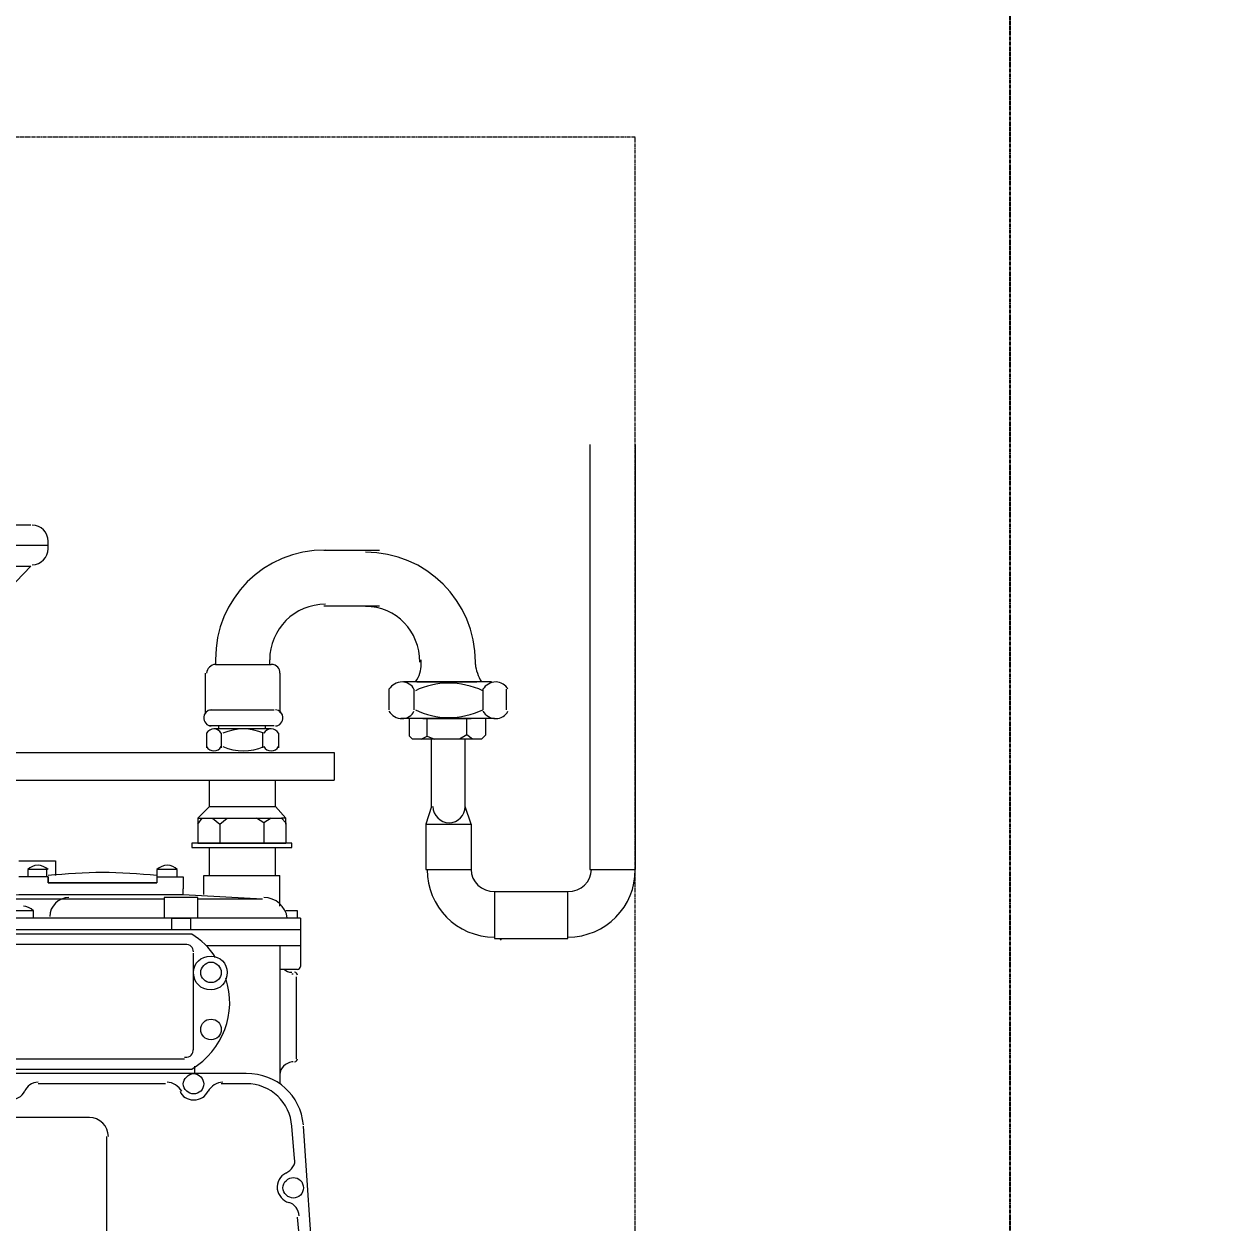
# Model space of a CAD drawing. Header units: millimetres. Extents: x -9013 to 516, y -36629 to 6082.
# Drawn here: x -944.8 to -623.2, y -16570.5 to -16250.8 of the extents above; entities that cross this region are included whole.
import ezdxf

# ---------------------------------------------------------------- set-up
doc = ezdxf.new("R2010")
doc.units = ezdxf.units.MM
doc.header["$LTSCALE"] = 0.05
doc.linetypes.add('CENTER', pattern=[50.8, 31.75, -6.35, 6.35, -6.35])
doc.linetypes.add('CENTER2', pattern=[28.575, 19.05, -3.175, 3.175, -3.175])
doc.layers.get('0').update_dxf_attribs({"lineweight": 18})
doc.layers.get('Defpoints').update_dxf_attribs({"color": 140, "lineweight": 18})
doc.layers.add('1', color=7, linetype='Continuous')
doc.layers.add('HWAT___5CS', color=3, linetype='CENTER2')
doc.layers.add('G-Anno-Std-Cntr', color=1, linetype='CENTER2', lineweight=18)
doc.styles.add('trebuchet_MS', font='trebuc.ttf')
doc.dimstyles.new('MGP', dxfattribs={"dimtxt": 2.5, "dimasz": 2.5, "dimexe": 1.25, "dimexo": 0.625, "dimtad": 1, "dimdec": 0, "dimtxsty": 'trebuchet_MS', "dimcen": 2.5, "dimclrt": 7, "dimadec": 0, "dimazin": 0, "dimtfac": 1, "dimtdec": 0, "dimtmove": 0, "dimatfit": 3, "dimfxl": 1.148294, "dimfxlon": 1, "dimarcsym": 2})

# ---------------------------------------------------------------- blocks, each defined once
blk = doc.blocks.new('*D855')
at = {"color": 0, "lineweight": -2, "transparency": 16777216}
for p, q in [((-579.34, -16280.88), (-451.51, -16280.88)), ((-464.51, -16705.88), (-464.51, -16305.88)), ((-579.34, -16730.88), (-451.51, -16730.88))]:
    blk.add_line(p, q, dxfattribs=at)
at = {"color": 0, "transparency": 16777216}
for points in [[(-468.67, -16305.88), (-460.34, -16305.88), (-464.51, -16280.88)], [(-468.67, -16705.88), (-460.34, -16705.88), (-464.51, -16730.88)]]:
    blk.add_solid(points, dxfattribs=at)
at = {"layer": 'Defpoints', "color": 0, "transparency": 16777216}
for p in [(-737.13, -16280.88), (-464.51, -16280.88), (-737.13, -16730.88)]:
    blk.add_point(p, dxfattribs=at)
at = {"color": 7, "transparency": 16777216, "insert": (-483.23, -16505.88), "char_height": 25, "attachment_point": 5, "rotation": 90, "style": 'trebuchet_MS'}
blk.add_mtext('450', dxfattribs=at)
blk = doc.blocks.new('*D856')
at = {"color": 0, "lineweight": -2, "transparency": 16777216}
for p, q in [((-579.34, -16180.88), (-451.51, -16180.88)), ((-464.51, -16255.88), (-464.51, -16205.88)), ((-579.34, -16280.88), (-451.51, -16280.88))]:
    blk.add_line(p, q, dxfattribs=at)
at = {"color": 0, "transparency": 16777216}
for points in [[(-468.67, -16205.88), (-460.34, -16205.88), (-464.51, -16180.88)], [(-468.67, -16255.88), (-460.34, -16255.88), (-464.51, -16280.88)]]:
    blk.add_solid(points, dxfattribs=at)
at = {"layer": 'Defpoints', "color": 0, "transparency": 16777216}
for p in [(-831.8, -16180.88), (-464.51, -16180.88), (-737.13, -16280.88)]:
    blk.add_point(p, dxfattribs=at)
at = {"color": 7, "transparency": 16777216, "insert": (-483.23, -16230.88), "char_height": 25, "attachment_point": 5, "rotation": 90, "style": 'trebuchet_MS'}
blk.add_mtext('100', dxfattribs=at)
blk = doc.blocks.new('*D858')
at = {"color": 0, "lineweight": -2, "transparency": 16777216}
for p, q in [((-427.82, -15080.88), (-299.99, -15080.88)), ((-312.99, -15105.88), (-312.99, -17405.88)), ((-427.82, -17430.88), (-299.99, -17430.88))]:
    blk.add_line(p, q, dxfattribs=at)
at = {"color": 0, "transparency": 16777216}
for points in [[(-317.16, -15105.88), (-308.83, -15105.88), (-312.99, -15080.88)], [(-317.16, -17405.88), (-308.83, -17405.88), (-312.99, -17430.88)]]:
    blk.add_solid(points, dxfattribs=at)
at = {"layer": 'Defpoints', "color": 0, "transparency": 16777216}
for p in [(-933.97, -15080.88), (-680.67, -17430.88), (-312.99, -17430.88)]:
    blk.add_point(p, dxfattribs=at)
at = {"color": 7, "transparency": 16777216, "insert": (-331.71, -16255.88), "char_height": 25, "attachment_point": 5, "rotation": 90, "style": 'trebuchet_MS'}
blk.add_mtext('2350', dxfattribs=at)
blk = doc.blocks.new('gas meter 1')
at = {"layer": '1', "color": 42, "lineweight": 9}
for points in [[(-6242.32, 3115), (-6242.32, 3001.6)], [(-6230.2, 3115), (-6230.2, 3001.6)], [(-6284.55, 3018.42), (-6286.11, 3013.72), (-6273.99, 3013.72), (-6275.56, 3018.42)], [(-6286.11, 3013.72), (-6286.11, 3001.6)], [(-6273.99, 3013.72), (-6273.99, 3001.6)], [(-6267.74, 2995.74), (-6248.19, 2995.74)], [(-6267.74, 2983.22), (-6248.19, 2983.22)]]:
    blk.add_lwpolyline(points, dxfattribs=at)
at = {"layer": '1', "color": 0, "lineweight": 5}
for points in [[(-6391.44, 3093.49), (-6428.59, 3093.49)], [(-6386.75, 3088.02), (-6428.98, 3088.02)], [(-6386.75, 3086.84), (-6386.75, 3089.19)], [(-6313.24, 3086.84), (-6298.38, 3086.84)], [(-6423.5, 3082.54), (-6391.44, 3082.54)], [(-6399.26, 3074.33), (-6391.44, 3082.54)], [(-6313.24, 3071.98), (-6298.38, 3071.98)], [(-6342.17, 3057.52), (-6342.17, 3056.34), (-6327.31, 3056.34)], [(-6327.71, 3056.34), (-6327.71, 3057.52)], [(-6287.29, 3056.34), (-6287.29, 3057.52)], [(-6272.82, 3056.34), (-6272.82, 3057.52)], [(-6344.91, 3054), (-6344.91, 3043.44)], [(-6324.97, 3054), (-6324.97, 3043.44)], [(-6268.52, 3051.65), (-6291.98, 3051.65)], [(-6288.46, 3051.65), (-6272.43, 3051.65)], [(-6295.89, 3049.7), (-6295.89, 3044.22)], [(-6289.24, 3049.7), (-6289.24, 3044.22)], [(-6270.86, 3049.7), (-6270.86, 3044.22)], [(-6264.61, 3049.7), (-6264.61, 3044.22)], [(-6343.74, 3044.22), (-6326.53, 3044.22)], [(-6267.74, 3041.88), (-6292.76, 3041.88)], [(-6268.52, 3041.88), (-6291.98, 3041.88)], [(-6270.08, 3041.88), (-6290.41, 3041.88)], [(-6290.41, 3037.18), (-6290.41, 3041.88)], [(-6286.9, 3041.88), (-6273.99, 3041.88)], [(-6285.72, 3037.18), (-6285.72, 3041.88)], [(-6275.17, 3037.58), (-6275.17, 3041.88)], [(-6270.08, 3037.58), (-6270.08, 3041.88)], [(-6326.53, 3039.92), (-6343.74, 3039.92)], [(-6327.31, 3039.14), (-6342.56, 3039.14)], [(-6328.88, 3039.92), (-6341.39, 3039.92)], [(-6341.39, 3039.92), (-6341.39, 3039.14)], [(-6328.88, 3039.92), (-6328.88, 3039.14)], [(-6344.52, 3037.97), (-6344.52, 3034.06)], [(-6340.61, 3037.97), (-6340.61, 3034.06)], [(-6329.66, 3037.97), (-6329.66, 3034.06)], [(-6325.36, 3037.97), (-6325.36, 3034.06)], [(-6271.25, 3036.4), (-6289.63, 3036.4), (-6290.41, 3037.18)], [(-6287.29, 3036.4), (-6285.72, 3037.18)], [(-6285.72, 3037.18), (-6283.77, 3036.4)], [(-6284.55, 3018.42), (-6284.55, 3036.4)], [(-6275.17, 3037.58), (-6277.12, 3036.4)], [(-6275.56, 3018.42), (-6275.56, 3036.4)], [(-6273.6, 3036.4), (-6275.17, 3037.58)], [(-6270.08, 3037.58), (-6271.25, 3036.4)], [(-6476.68, 3032.88), (-6476.68, 3025.45), (-6310.5, 3025.45)], [(-6476.68, 3032.88), (-6310.5, 3032.88)], [(-6310.5, 3032.88), (-6310.5, 3025.45)], [(-6343.74, 3025.45), (-6326.14, 3025.45)], [(-6343.74, 3018.42), (-6343.74, 3025.45)], [(-6326.14, 3018.42), (-6326.14, 3025.45)], [(-6343.74, 3018.42), (-6346.86, 3015.29), (-6345.69, 3015.29)], [(-6343.74, 3018.42), (-6326.14, 3018.42)], [(-6326.14, 3018.42), (-6323.4, 3015.29), (-6324.58, 3015.29)], [(-6346.86, 3015.29), (-6346.86, 3013.72), (-6345.69, 3015.29)], [(-6346.86, 3013.72), (-6346.86, 3008.64)], [(-6345.69, 3015.29), (-6324.58, 3015.29)], [(-6342.95, 3015.29), (-6341, 3013.72)], [(-6341, 3013.72), (-6339.04, 3015.29)], [(-6341, 3013.72), (-6341, 3008.64)], [(-6329.27, 3014.11), (-6331.22, 3015.29)], [(-6327.31, 3015.29), (-6329.27, 3014.11)], [(-6329.27, 3014.11), (-6329.27, 3008.64)], [(-6324.58, 3015.29), (-6323.4, 3014.11)], [(-6323.4, 3013.72), (-6323.4, 3015.29)], [(-6323.4, 3014.11), (-6323.4, 3008.64)], [(-6321.84, 3008.64), (-6348.43, 3008.64)], [(-6348.43, 3008.64), (-6348.43, 3007.47)], [(-6348.43, 3007.47), (-6321.84, 3007.47)], [(-6346.86, 3008.64), (-6323.4, 3008.64)], [(-6343.74, 3000.04), (-6343.74, 3007.47)], [(-6326.14, 3000.04), (-6326.14, 3007.47)], [(-6321.84, 3007.47), (-6321.84, 3008.64)], [(-6394.57, 3003.95), (-6384.79, 3003.95), (-6384.79, 3000.04)], [(-6392.22, 3001.6), (-6392.22, 2999.65)], [(-6387.14, 3001.6), (-6389.88, 3001.6), (-6392.22, 3001.6)], [(-6387.14, 2999.65), (-6387.14, 3001.6)], [(-6357.81, 3001.6), (-6357.81, 2999.65)], [(-6352.34, 3001.6), (-6355.08, 3001.6), (-6357.81, 3001.6)], [(-6352.34, 2999.65), (-6352.34, 3001.6)], [(-6345.3, 2994.96), (-6345.3, 3000.04), (-6324.97, 3000.04)], [(-6324.97, 2991.83), (-6324.97, 3000.04)], [(-6286.11, 3001.6), (-6273.99, 3001.6)], [(-6242.32, 3001.6), (-6230.2, 3001.6)], [(-6357.81, 2999.65), (-6357.81, 2998.08), (-6386.75, 2998.08), (-6386.75, 2999.65), (-6394.57, 2999.65)], [(-6386.75, 2999.65), (-6386.75, 2998.08)], [(-6386.75, 2998.08), (-6357.81, 2998.08)], [(-6357.81, 2999.65), (-6350.77, 2999.65), (-6350.77, 2996.52)], [(-6415.68, 2993.78), (-6394.57, 2994.96), (-6350.77, 2994.96), (-6329.66, 2993.78)], [(-6405.91, 2993.78), (-6355.86, 2993.78)], [(-6381.27, 2993.78), (-6363.68, 2993.78)], [(-6346.86, 2988.7), (-6346.86, 2994.17), (-6355.86, 2994.17), (-6355.86, 2988.7)], [(-6350.77, 2994.96), (-6350.77, 2996.52)], [(-6346.86, 2993.78), (-6339.04, 2993.78), (-6329.66, 2993.78)], [(-6267.74, 2995.74), (-6267.74, 2983.22)], [(-6248.19, 2983.22), (-6248.19, 2995.74)], [(-6390.66, 2990.65), (-6393.79, 2990.65), (-6396.13, 2990.65)], [(-6390.66, 2988.7), (-6390.66, 2990.65)], [(-6322.62, 2990.65), (-6323.4, 2990.65)], [(-6320.28, 2990.65), (-6322.62, 2990.65)], [(-6320.28, 2988.7), (-6320.28, 2990.65)], [(-6319.49, 2988.7), (-6425.46, 2988.7)], [(-6353.9, 2988.7), (-6353.9, 2985.57)], [(-6353.9, 2988.7), (-6348.82, 2988.7)], [(-6348.82, 2988.7), (-6348.82, 2985.57)], [(-6319.49, 2988.7), (-6319.49, 2975.8)], [(-6319.49, 2985.57), (-6425.46, 2985.57)], [(-6348.43, 2984.4), (-6403.56, 2984.4)], [(-6350.38, 2981.66), (-6401.61, 2981.66)], [(-6319.49, 2981.27), (-6344.52, 2981.27)], [(-6324.97, 2981.27), (-6324.97, 2944.51)], [(-6266.17, 2982.83), (-6265.78, 2983.22)], [(-6348.04, 2953.51), (-6348.04, 2979.31)], [(-6320.28, 2975.01), (-6324.97, 2975.01)], [(-6321.84, 2973.84), (-6321.45, 2973.84)], [(-6320.67, 2973.06), (-6320.67, 2951.16)], [(-6401.61, 2951.16), (-6350.38, 2951.16)], [(-6347.65, 2947.25), (-6347.65, 2948.43), (-6347.65, 2949.21)], [(-6321.45, 2950.38), (-6321.84, 2950.38)], [(-6333.96, 2947.25), (-6410.99, 2947.25)], [(-6403.56, 2948.43), (-6348.43, 2948.43)], [(-6355.47, 2944.51), (-6389.48, 2944.51)], [(-6333.96, 2944.51), (-6340.61, 2944.51)], [(-6375.8, 2935.52), (-6407.86, 2935.52)], [(-6321.06, 2924.57), (-6321.84, 2933.18)], [(-6315.97, 2892.51), (-6318.71, 2933.18)], [(-6371.11, 2897.2), (-6371.11, 2930.44)], [(-6317.93, 2875.31), (-6318.71, 2892.12), (-6320.28, 2908.93)]]:
    blk.add_lwpolyline(points, dxfattribs=at)
for points in [[(-6386.75, 3089.19), (-6386.75, 3091.53), (-6388.7, 3093.49), (-6391.05, 3093.49)], [(-6391.05, 3082.93), (-6388.7, 3082.93), (-6386.75, 3084.89), (-6386.75, 3087.23)], [(-6312.85, 3086.84), (-6329.27, 3086.84), (-6342.17, 3073.94), (-6342.17, 3057.52)], [(-6272.82, 3056.93), (-6272.82, 3073.35), (-6286.11, 3086.26), (-6302.14, 3086.26)], [(-6312.85, 3072.38), (-6321.06, 3072.38), (-6327.71, 3065.73), (-6327.71, 3057.52)], [(-6287.68, 3056.93), (-6287.68, 3065.14), (-6293.93, 3071.79), (-6302.14, 3071.79)], [(-6342.17, 3056.34), (-6343.35, 3056.34), (-6344.52, 3055.17), (-6344.52, 3054)], [(-6324.97, 3054), (-6324.97, 3055.17), (-6325.75, 3056.34), (-6327.31, 3056.34)], [(-6288.85, 3051.65), (-6287.68, 3053.22), (-6287.29, 3054.78), (-6287.29, 3056.34)], [(-6272.82, 3056.34), (-6272.82, 3054.78), (-6272.04, 3053.22), (-6271.25, 3051.65)], [(-6270.86, 3049.31), (-6276.73, 3052.04), (-6283.38, 3052.04), (-6288.85, 3049.31)], [(-6288.85, 3044.22), (-6283.38, 3041.49), (-6276.73, 3041.49), (-6270.86, 3044.22)], [(-6329.27, 3037.97), (-6332.79, 3039.53), (-6336.7, 3039.53), (-6340.22, 3037.97)], [(-6340.22, 3034.45), (-6336.7, 3032.88), (-6332.79, 3032.88), (-6329.27, 3034.45)], [(-6389.48, 3002.78), (-6390.66, 3002.78), (-6391.44, 3002.38), (-6392.22, 3001.6)], [(-6386.75, 3001.6), (-6387.53, 3002.38), (-6388.7, 3002.78), (-6389.48, 3002.78)], [(-6372.28, 3000.82), (-6376.97, 3000.82), (-6382.06, 3000.43), (-6386.75, 3000.04)], [(-6357.81, 3000.04), (-6362.5, 3000.43), (-6367.59, 3000.82), (-6372.28, 3000.82)], [(-6355.08, 3002.78), (-6355.86, 3002.78), (-6357.03, 3002.38), (-6357.81, 3001.6)], [(-6352.34, 3001.6), (-6353.12, 3002.38), (-6353.9, 3002.78), (-6355.08, 3002.78)], [(-6381.27, 2994.17), (-6384.01, 2994.17), (-6386.36, 2991.83), (-6386.36, 2989.09)], [(-6323.01, 2988.7), (-6323.4, 2991.83), (-6326.14, 2994.17), (-6329.27, 2994.17)], [(-6390.66, 2990.65), (-6391.44, 2991.44), (-6392.61, 2991.83), (-6393.39, 2991.83)], [(-6342.17, 2978.14), (-6343.74, 2980.88), (-6346.08, 2982.83), (-6348.43, 2984.4)], [(-6348.04, 2979.71), (-6348.04, 2980.88), (-6348.82, 2981.66), (-6350.38, 2981.66)], [(-6323.79, 2975.01), (-6323.4, 2974.62), (-6322.62, 2974.23), (-6321.84, 2974.23)], [(-6320.28, 2975.01), (-6319.88, 2975.01), (-6319.49, 2975.4), (-6319.49, 2975.8)], [(-6348.43, 2948.43), (-6340.22, 2953.51), (-6336.31, 2963.28), (-6339.44, 2972.67)], [(-6320.28, 2973.45), (-6320.28, 2973.84), (-6320.67, 2974.23), (-6321.06, 2974.23)], [(-6350.38, 2951.55), (-6348.82, 2951.55), (-6348.04, 2952.34), (-6348.04, 2953.9)], [(-6321.84, 2950.38), (-6323.4, 2949.99), (-6324.97, 2948.82), (-6324.97, 2946.86)], [(-6321.06, 2950.38), (-6320.67, 2950.38), (-6320.28, 2950.77), (-6320.28, 2951.16)], [(-6318.71, 2933.57), (-6319.49, 2941.39), (-6325.75, 2947.25), (-6333.96, 2947.25)], [(-6389.48, 2944.91), (-6391.05, 2944.91), (-6392.61, 2943.73), (-6393, 2942.56)], [(-6351.17, 2942.56), (-6351.95, 2943.73), (-6353.51, 2944.91), (-6355.08, 2944.91)], [(-6340.22, 2944.91), (-6341.78, 2944.91), (-6343.35, 2943.73), (-6344.13, 2942.56)], [(-6321.84, 2933.18), (-6322.23, 2939.43), (-6327.31, 2944.51), (-6333.96, 2944.51)], [(-6370.72, 2930.44), (-6370.72, 2933.18), (-6373.06, 2935.52), (-6375.8, 2935.52)], [(-6323.4, 2920.66), (-6321.84, 2921.45), (-6320.67, 2923.01), (-6321.06, 2924.57)], [(-6319.88, 2909.32), (-6319.88, 2910.89), (-6321.06, 2912.45), (-6322.62, 2912.84)]]:
    blk.add_open_spline(points, degree=3, dxfattribs=at)
for points, knots in [([(-6289.24, 3049.7), (-6289.63, 3050.87), (-6291.2, 3051.65), (-6292.37, 3051.65), (-6293.93, 3051.65), (-6295.11, 3050.87), (-6295.89, 3049.7)], [0, 0, 0, 0, 1, 1, 1, 2, 2, 2, 2]), ([(-6264.22, 3049.7), (-6264.61, 3050.87), (-6266.17, 3051.65), (-6267.34, 3051.65), (-6268.91, 3051.65), (-6270.08, 3050.87), (-6270.86, 3049.7)], [0, 0, 0, 0, 1, 1, 1, 2, 2, 2, 2]), ([(-6343.35, 3044.22), (-6344.52, 3044.22), (-6345.3, 3043.05), (-6345.3, 3042.27), (-6345.3, 3041.09), (-6344.52, 3039.92), (-6343.35, 3039.92)], [0, 0, 0, 0, 1, 1, 1, 2, 2, 2, 2]), ([(-6326.14, 3039.92), (-6324.97, 3039.92), (-6324.19, 3041.09), (-6324.19, 3042.27), (-6324.19, 3043.05), (-6324.97, 3044.22), (-6326.14, 3044.22)], [0, 0, 0, 0, 1, 1, 1, 2, 2, 2, 2]), ([(-6295.89, 3043.83), (-6295.11, 3042.66), (-6293.93, 3041.88), (-6292.37, 3041.88), (-6291.2, 3041.88), (-6289.63, 3042.66), (-6289.24, 3043.83)], [0, 0, 0, 0, 1, 1, 1, 2, 2, 2, 2]), ([(-6270.86, 3043.83), (-6270.08, 3042.66), (-6268.91, 3041.88), (-6267.34, 3041.88), (-6266.17, 3041.88), (-6264.61, 3042.66), (-6264.22, 3043.83)], [0, 0, 0, 0, 1, 1, 1, 2, 2, 2, 2]), ([(-6340.61, 3037.97), (-6341, 3038.75), (-6341.78, 3039.14), (-6342.56, 3039.14), (-6343.35, 3039.14), (-6344.13, 3038.75), (-6344.52, 3037.97)], [0, 0, 0, 0, 1, 1, 1, 2, 2, 2, 2]), ([(-6325.36, 3037.97), (-6325.75, 3038.75), (-6326.53, 3039.14), (-6327.31, 3039.14), (-6328.1, 3039.14), (-6328.88, 3038.75), (-6329.27, 3037.97)], [0, 0, 0, 0, 1, 1, 1, 2, 2, 2, 2]), ([(-6344.52, 3034.45), (-6344.13, 3033.67), (-6343.35, 3033.27), (-6342.56, 3033.27), (-6341.78, 3033.27), (-6341, 3033.67), (-6340.61, 3034.45)], [0, 0, 0, 0, 1, 1, 1, 2, 2, 2, 2]), ([(-6329.27, 3034.45), (-6328.88, 3033.67), (-6328.1, 3033.27), (-6327.31, 3033.27), (-6326.53, 3033.27), (-6325.75, 3033.67), (-6325.36, 3034.45)], [0, 0, 0, 0, 1, 1, 1, 2, 2, 2, 2]), ([(-6284.16, 3018.42), (-6284.16, 3016.07), (-6282.2, 3014.11), (-6279.86, 3014.11), (-6277.51, 3014.11), (-6275.56, 3016.07), (-6275.56, 3018.42)], [0, 0, 0, 0, 1, 1, 1, 2, 2, 2, 2]), ([(-6343.35, 2978.53), (-6346.08, 2978.53), (-6348.04, 2976.58), (-6348.04, 2974.23), (-6348.04, 2971.49), (-6346.08, 2969.54), (-6343.35, 2969.54), (-6341, 2969.54), (-6339.04, 2971.49), (-6339.04, 2974.23), (-6339.04, 2976.58), (-6341, 2978.53), (-6343.35, 2978.53)], [0, 0, 0, 0, 1, 1, 1, 2, 2, 2, 3, 3, 3, 4, 4, 4, 4]), ([(-6343.35, 2976.97), (-6344.91, 2976.97), (-6346.08, 2975.4), (-6346.08, 2974.23), (-6346.08, 2972.67), (-6344.91, 2971.49), (-6343.35, 2971.49), (-6341.78, 2971.49), (-6340.61, 2972.67), (-6340.61, 2974.23), (-6340.61, 2975.4), (-6341.78, 2976.97), (-6343.35, 2976.97)], [0, 0, 0, 0, 1, 1, 1, 2, 2, 2, 3, 3, 3, 4, 4, 4, 4]), ([(-6343.35, 2976.97), (-6344.91, 2976.97), (-6346.08, 2975.4), (-6346.08, 2974.23), (-6346.08, 2972.67), (-6344.91, 2971.49), (-6343.35, 2971.49), (-6341.78, 2971.49), (-6340.61, 2972.67), (-6340.61, 2974.23), (-6340.61, 2975.4), (-6341.78, 2976.97), (-6343.35, 2976.97)], [0, 0, 0, 0, 1, 1, 1, 2, 2, 2, 3, 3, 3, 4, 4, 4, 4]), ([(-6343.35, 2961.72), (-6344.91, 2961.72), (-6346.08, 2960.55), (-6346.08, 2958.98), (-6346.08, 2957.42), (-6344.91, 2956.25), (-6343.35, 2956.25), (-6341.78, 2956.25), (-6340.61, 2957.42), (-6340.61, 2958.98), (-6340.61, 2960.55), (-6341.78, 2961.72), (-6343.35, 2961.72)], [0, 0, 0, 0, 1, 1, 1, 2, 2, 2, 3, 3, 3, 4, 4, 4, 4]), ([(-6343.35, 2961.72), (-6344.91, 2961.72), (-6346.08, 2960.55), (-6346.08, 2958.98), (-6346.08, 2957.42), (-6344.91, 2956.25), (-6343.35, 2956.25), (-6341.78, 2956.25), (-6340.61, 2957.42), (-6340.61, 2958.98), (-6340.61, 2960.55), (-6341.78, 2961.72), (-6343.35, 2961.72)], [0, 0, 0, 0, 1, 1, 1, 2, 2, 2, 3, 3, 3, 4, 4, 4, 4]), ([(-6343.35, 2961.72), (-6344.91, 2961.72), (-6346.08, 2960.55), (-6346.08, 2958.98), (-6346.08, 2957.42), (-6344.91, 2956.25), (-6343.35, 2956.25), (-6341.78, 2956.25), (-6340.61, 2957.42), (-6340.61, 2958.98), (-6340.61, 2960.55), (-6341.78, 2961.72), (-6343.35, 2961.72)], [0, 0, 0, 0, 1, 1, 1, 2, 2, 2, 3, 3, 3, 4, 4, 4, 4]), ([(-6348.04, 2947.25), (-6349.21, 2947.25), (-6350.77, 2945.69), (-6350.77, 2944.51), (-6350.77, 2942.95), (-6349.21, 2941.78), (-6348.04, 2941.78), (-6346.47, 2941.78), (-6345.3, 2942.95), (-6345.3, 2944.51), (-6345.3, 2945.69), (-6346.47, 2947.25), (-6348.04, 2947.25)], [0, 0, 0, 0, 1, 1, 1, 2, 2, 2, 3, 3, 3, 4, 4, 4, 4]), ([(-6400.82, 2942.56), (-6400.04, 2941), (-6398.48, 2940.21), (-6396.91, 2940.21), (-6395.35, 2940.21), (-6393.79, 2941), (-6393, 2942.56)], [0, 0, 0, 0, 1, 1, 1, 2, 2, 2, 2]), ([(-6351.56, 2942.56), (-6351.17, 2941), (-6349.6, 2940.21), (-6348.04, 2940.21), (-6346.08, 2940.21), (-6344.91, 2941), (-6344.13, 2942.56)], [0, 0, 0, 0, 1, 1, 1, 2, 2, 2, 2]), ([(-6323.4, 2920.66), (-6324.97, 2919.88), (-6325.75, 2918.32), (-6325.75, 2916.36), (-6325.36, 2914.8), (-6324.19, 2913.23), (-6322.62, 2912.84)], [0, 0, 0, 0, 1, 1, 1, 2, 2, 2, 2]), ([(-6321.45, 2919.49), (-6322.62, 2919.49), (-6324.19, 2918.32), (-6324.19, 2916.75), (-6324.19, 2915.19), (-6322.62, 2914.02), (-6321.45, 2914.02), (-6319.88, 2914.02), (-6318.71, 2915.19), (-6318.71, 2916.75), (-6318.71, 2918.32), (-6319.88, 2919.49), (-6321.45, 2919.49)], [0, 0, 0, 0, 1, 1, 1, 2, 2, 2, 3, 3, 3, 4, 4, 4, 4])]:
    blk.add_open_spline(points, degree=3, knots=knots, dxfattribs=at)
at = {"layer": '1', "color": 42, "lineweight": 9}
for points in [[(-6285.72, 3001.6), (-6285.72, 2991.83), (-6277.9, 2983.62), (-6267.74, 2983.62)], [(-6273.99, 3001.6), (-6273.99, 2998.47), (-6271.25, 2995.74), (-6267.74, 2995.74)], [(-6248.19, 2995.74), (-6244.67, 2995.74), (-6241.93, 2998.47), (-6241.93, 3001.6)], [(-6248.19, 2983.62), (-6238.02, 2983.62), (-6230.2, 2991.83), (-6230.2, 3001.6)]]:
    blk.add_open_spline(points, degree=3, dxfattribs=at)
at = {"layer": 'G-Anno-Std-Cntr'}
blk.add_lwpolyline([(-6480.2, 2746.98), (-6230.2, 2746.98), (-6230.2, 3196.98), (-6480.2, 3196.98)], close=True, dxfattribs=at)

msp = doc.modelspace()

# ---------------------------------------------------------------- linework, layer by layer
at = {"layer": 'HWAT___5CS', "color": 2}
msp.add_line((-681.8, -17430.88), (-681.8, -15080.88), dxfattribs=at)

# ---------------------------------------------------------------- block references
at = {"layer": 'G-Anno-Std-Cntr', "color": 7, "linetype": 'CENTER'}
msp.add_blockref('gas meter 1', (5448.4, -19477.86), dxfattribs=at)

# ---------------------------------------------------------------- dimensions: what is measured, and where the dimension line sits
for base, p1, p2, picture, middle in [((-312.99, -17430.88), (-933.97, -15080.88), (-680.67, -17430.88), '*D858', (-331.71, -16255.88)), ((-464.51, -16180.88), (-737.13, -16280.88), (-831.8, -16180.88), '*D856', (-483.23, -16230.88)), ((-464.51, -16280.88), (-737.13, -16730.88), (-737.13, -16280.88), '*D855', (-483.23, -16505.88))]:
    dim = msp.add_linear_dim(base=base, p1=p1, p2=p2, angle=90, dimstyle='MGP', override={"dimscale": 100, "dimtxt": 0.25, "dimasz": 0.25, "dimexe": 0.13, "dimexo": 0.06, "dimgap": 0.06, "dimarcsym": 1})
    dim.commit()
    dim.dimension.update_dxf_attribs({"geometry": picture, "text_midpoint": middle})

doc.saveas('drawing.dxf')
